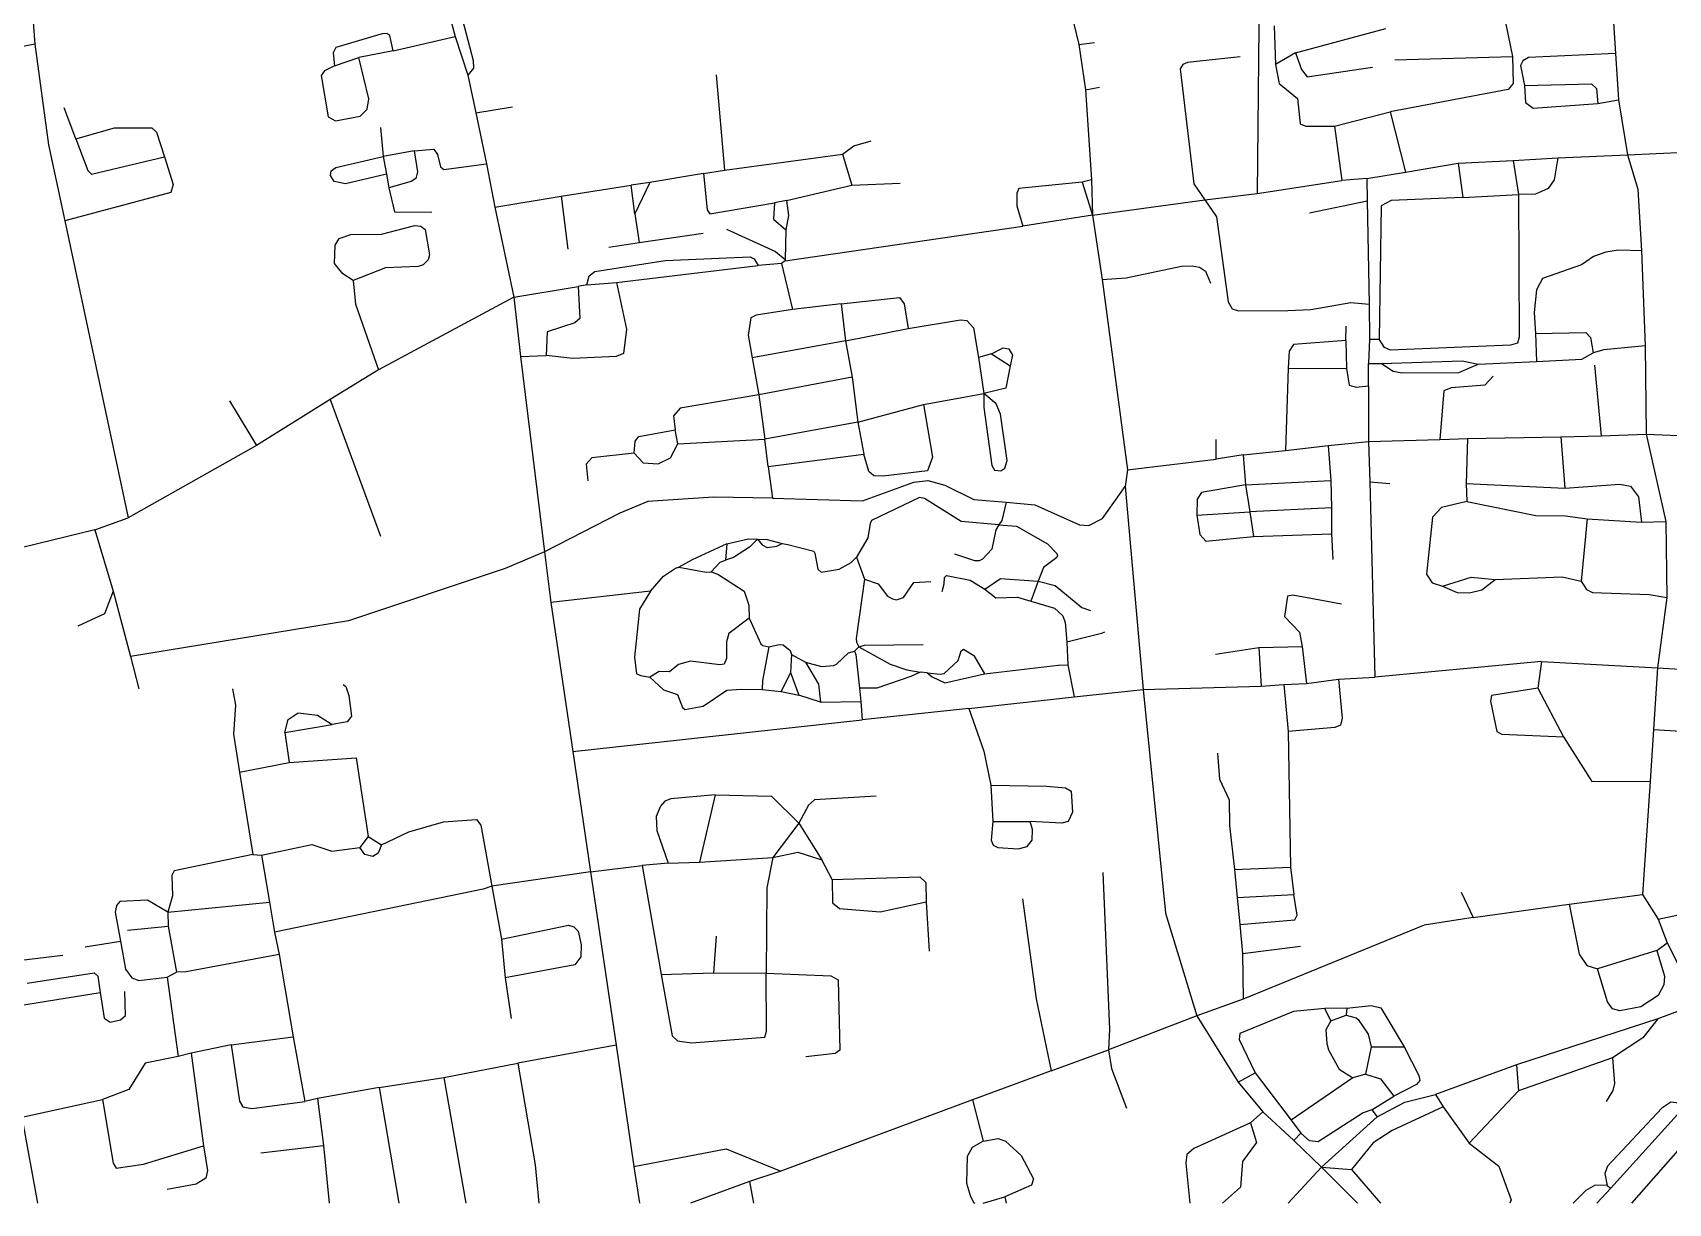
# Model space of a CAD drawing. Header units: inches. Extents: x 13511338 to 13518818, y 3653594 to 3658094.
# Drawn here: x 13515166 to 13517143, y 3653594 to 3655008 of the extents above; entities that cross this region are included whole.
import ezdxf

# ---------------------------------------------------------------- set-up
doc = ezdxf.new("R2010")
doc.units = ezdxf.units.IN
doc.header["$MEASUREMENT"] = 0

msp = doc.modelspace()

# ---------------------------------------------------------------- linework, layer by layer
for points in [[(13515642.5, 3655151.7), (13515657.6, 3655131.7), (13515698.8, 3654974.8), (13515699, 3654965.6), (13515692.2, 3654957.1)], [(13517070.1, 3655126.9), (13517079.2, 3654983.2)], [(13515651.9, 3655096.3), (13515676.8, 3655003.6)], [(13516649.2, 3655097.1), (13516646.2, 3654814)], [(13516413.6, 3655066), (13516430.9, 3654994.2)], [(13515164.3, 3655053.8), (13515168.7, 3654994.3)], [(13516946.7, 3655018.8), (13516954.8, 3654979.6)], [(13515601.8, 3654986.5), (13515597.9, 3655004.9), (13515594.4, 3655007.5), (13515588.7, 3655007.1), (13515532.5, 3654990.4), (13515529.5, 3654984), (13515531.2, 3654968.2)], [(13515601.8, 3654986.5), (13515676.8, 3655003.6)], [(13515676.8, 3655003.6), (13515692.2, 3654957.1)], [(13516666.7, 3655016.7), (13516668.3, 3654969.8)], [(13516692.5, 3654984.1), (13516801.7, 3655013.6)], [(13515168.7, 3654994.3), (13515052.7, 3654971.6)], [(13515168.7, 3654994.3), (13515185.2, 3654872.8), (13515205, 3654781.1)], [(13515601.8, 3654986.5), (13515560.5, 3654978.5)], [(13516430.9, 3654994.2), (13516449.7, 3654996.6)], [(13516430.9, 3654994.2), (13516438.8, 3654939.2)], [(13516625.7, 3654979.1), (13516562.2, 3654972.3), (13516556.4, 3654969.9), (13516553.1, 3654964.5), (13516569.9, 3654825.9), (13516583.2, 3654806.3)], [(13516692.5, 3654984.1), (13516668.3, 3654969.8)], [(13516692.5, 3654984.1), (13516699.8, 3654963.7), (13516706.9, 3654955.1), (13516785.7, 3654966.6)], [(13516954.8, 3654979.6), (13516955.7, 3654947.1), (13516949.8, 3654939.7), (13516807.2, 3654912.9)], [(13516812.7, 3654975.6), (13516954.8, 3654979.6)], [(13517079.2, 3654983.2), (13516974.1, 3654978.3), (13516967.2, 3654974.3), (13516964.5, 3654968.7), (13516969.3, 3654944.4)], [(13517079.2, 3654983.2), (13517082.9, 3654927.4)], [(13515531.2, 3654968.2), (13515519.1, 3654962.3), (13515515.1, 3654956.7), (13515523.5, 3654906.7), (13515532.2, 3654902), (13515562, 3654907.5), (13515570.6, 3654916.1), (13515572.6, 3654928.5), (13515560.5, 3654978.5)], [(13515531.2, 3654968.2), (13515560.5, 3654978.5)], [(13516668.3, 3654969.8), (13516672.7, 3654946.9), (13516694.9, 3654928.8), (13516698.1, 3654898.2), (13516705.1, 3654895.5), (13516739.9, 3654895.4)], [(13515692.2, 3654957.1), (13515701.9, 3654911.4)], [(13515992.2, 3654957.6), (13516002.6, 3654842.4)], [(13516438.8, 3654939.2), (13516455.7, 3654942.6)], [(13516438.8, 3654939.2), (13516446.2, 3654830.6)], [(13516969.3, 3654944.4), (13517050.4, 3654946.4), (13517056.3, 3654940.9), (13517058.2, 3654922.9)], [(13516969.3, 3654944.4), (13516970.5, 3654923.8), (13516979.7, 3654917), (13517058.2, 3654922.9)], [(13517058.2, 3654922.9), (13517082.9, 3654927.4)], [(13517082.9, 3654927.4), (13517094.1, 3654860.8)], [(13515218.4, 3654879.9), (13515204.2, 3654917.6)], [(13515701.9, 3654911.4), (13515746.2, 3654918.7)], [(13515701.9, 3654911.4), (13515714.9, 3654849.9)], [(13516739.9, 3654895.4), (13516807.2, 3654912.9)], [(13516807.2, 3654912.9), (13516825.6, 3654839.8)], [(13515218.4, 3654879.9), (13515265.3, 3654893.4), (13515310.4, 3654893.4), (13515316, 3654888.2), (13515325.4, 3654858.4)], [(13515218.4, 3654879.9), (13515232.7, 3654841.7), (13515237.4, 3654837.2), (13515325.4, 3654858.4)], [(13515586.7, 3654893.6), (13515589.9, 3654858.9)], [(13516739.9, 3654895.4), (13516748.7, 3654829.6)], [(13515627.3, 3654865.5), (13515589.9, 3654858.9)], [(13515627.3, 3654865.5), (13515631.5, 3654840.1), (13515629.4, 3654832.1), (13515623.9, 3654828.4), (13515596.9, 3654821)], [(13515627.3, 3654865.5), (13515651.1, 3654867.6), (13515655.6, 3654861.1), (13515659, 3654846.1), (13515663.3, 3654842.9), (13515714.9, 3654849.9)], [(13516002.6, 3654842.4), (13516145, 3654861.6)], [(13516145, 3654861.6), (13516158.6, 3654871.6), (13516179.7, 3654877.6)], [(13516145, 3654861.6), (13516156.5, 3654824.1)], [(13517009.6, 3654857.3), (13517094.1, 3654860.8)], [(13517094.1, 3654860.8), (13517198.1, 3654865.7), (13517233, 3654877.1)], [(13517094.1, 3654860.8), (13517106.5, 3654819.3), (13517110.7, 3654744.9)], [(13515325.4, 3654858.4), (13515336, 3654825), (13515333.3, 3654815.4), (13515205, 3654781.1)], [(13515594, 3654837.2), (13515544.4, 3654825.6), (13515530.8, 3654828.4), (13515526.2, 3654835.6), (13515527, 3654841.3), (13515532.7, 3654845.6), (13515589.9, 3654858.9)], [(13515589.9, 3654858.9), (13515594, 3654837.2)], [(13515714.9, 3654849.9), (13515724.9, 3654797.5)], [(13515977.1, 3654838.3), (13516002.6, 3654842.4)], [(13516825.6, 3654839.8), (13516889.3, 3654850.5)], [(13516889.3, 3654850.5), (13516955.8, 3654853.9)], [(13516889.3, 3654850.5), (13516894.7, 3654809.3)], [(13516955.8, 3654853.9), (13517009.6, 3654857.3)], [(13516955.8, 3654853.9), (13516962.1, 3654813)], [(13517009.6, 3654857.3), (13517005.2, 3654830.6), (13516998.2, 3654820), (13516982.7, 3654813.1), (13516962.1, 3654813)], [(13515594, 3654837.2), (13515596.9, 3654821)], [(13515596.9, 3654821), (13515603.4, 3654792), (13515648.7, 3654791.6)], [(13515804.9, 3654810.9), (13515889.7, 3654824.2)], [(13515912.1, 3654827.5), (13515889.7, 3654824.2)], [(13515894.2, 3654789.4), (13515889.7, 3654824.2)], [(13515912.1, 3654827.5), (13515894.2, 3654789.4)], [(13515977.1, 3654838.3), (13515912.1, 3654827.5)], [(13515977.1, 3654838.3), (13515981.4, 3654794.4), (13515984.7, 3654789.4), (13516062.9, 3654802.8)], [(13516077.4, 3654805.4), (13516156.5, 3654824.1)], [(13516156.5, 3654824.1), (13516214.7, 3654826.6)], [(13516434.7, 3654827.6), (13516358.2, 3654820), (13516355.6, 3654814.4), (13516355.8, 3654799.2), (13516362.9, 3654774.6)], [(13516446.2, 3654830.6), (13516434.7, 3654827.6)], [(13516434.7, 3654827.6), (13516447.2, 3654787.9)], [(13516446.2, 3654830.6), (13516447.2, 3654787.9)], [(13516646.2, 3654814), (13516748.7, 3654829.6)], [(13516778.7, 3654832.1), (13516748.7, 3654829.6)], [(13516778.7, 3654832.1), (13516825.6, 3654839.8)], [(13516778.7, 3654832.1), (13516779.2, 3654805.1)], [(13515724.9, 3654797.5), (13515804.9, 3654810.9)], [(13515804.9, 3654810.9), (13515813.2, 3654746.6)], [(13516062.9, 3654802.8), (13516061.6, 3654782.9), (13516076.4, 3654770)], [(13516077.4, 3654805.4), (13516062.9, 3654802.8)], [(13516077.4, 3654805.4), (13516079.7, 3654787.3), (13516076.4, 3654770)], [(13516447.2, 3654787.9), (13516583.2, 3654806.3)], [(13516583.2, 3654806.3), (13516646.2, 3654814)], [(13516583.2, 3654806.3), (13516597.3, 3654785.9), (13516611.2, 3654683.2), (13516615.9, 3654674.5), (13516623.7, 3654672.2), (13516683.2, 3654672.7), (13516711.1, 3654673.9), (13516759.3, 3654682.3), (13516781.7, 3654680.1)], [(13516709.7, 3654790.6), (13516779.2, 3654805.1)], [(13516779.2, 3654805.1), (13516781.7, 3654680.1)], [(13516962.1, 3654813), (13516962.9, 3654640.3), (13516961.1, 3654633.2), (13516952.6, 3654630.6), (13516807.5, 3654624.6), (13516800, 3654627.8), (13516793.7, 3654638.1)], [(13516894.7, 3654809.3), (13516808.3, 3654805.5), (13516796.1, 3654799.1), (13516793.7, 3654638.1)], [(13516894.7, 3654809.3), (13516962.1, 3654813)], [(13515205, 3654781.1), (13515281.8, 3654422)], [(13515724.9, 3654797.5), (13515748, 3654688.6)], [(13515894.2, 3654789.4), (13515899.3, 3654754.9)], [(13516447.2, 3654787.9), (13516362.9, 3654774.6)], [(13516447.2, 3654787.9), (13516459.1, 3654710.2)], [(13515553.8, 3654709), (13515541.1, 3654716.8), (13515531.2, 3654729.4), (13515531.8, 3654751.6), (13515536.8, 3654759.8), (13515550.6, 3654764.5), (13515587.7, 3654765), (13515628.3, 3654775.4), (13515635.2, 3654774.6), (13515640.6, 3654770.7), (13515645.8, 3654739.9), (13515644.3, 3654733.7), (13515638.4, 3654727.9), (13515632.3, 3654725.7), (13515592.8, 3654724.3), (13515553.8, 3654709)], [(13515899.3, 3654754.9), (13515976.7, 3654766.1)], [(13516004.7, 3654771.1), (13516064.1, 3654743.8), (13516075.7, 3654734.1)], [(13516075.7, 3654732.6), (13516362.9, 3654774.6)], [(13516076.4, 3654770), (13516075.7, 3654734.1)], [(13515862.7, 3654749.1), (13515899.3, 3654754.9)], [(13517110.7, 3654744.9), (13517083.2, 3654745.6), (13517067.7, 3654743), (13517052.7, 3654738), (13517038.1, 3654727.8), (13516991.2, 3654711.2), (13516983.8, 3654697.7), (13516981.1, 3654670.3), (13516982.8, 3654644.7)], [(13517110.7, 3654744.9), (13517115.3, 3654629.9)], [(13515836.2, 3654703.6), (13515838.9, 3654714.4), (13515845.6, 3654719.9), (13515930.8, 3654733), (13516033.3, 3654737.4), (13516038.2, 3654735.1), (13516043.2, 3654727.1)], [(13515871.7, 3654706.6), (13516043.2, 3654727.1)], [(13516071.2, 3654729.6), (13516043.2, 3654727.1)], [(13516075.7, 3654732.6), (13516071.2, 3654729.6)], [(13516071.2, 3654729.6), (13516084.5, 3654673.8)], [(13516075.7, 3654734.1), (13516075.7, 3654732.6)], [(13516459.1, 3654710.2), (13516488, 3654712), (13516554.7, 3654726.2), (13516567.7, 3654726.7), (13516576.6, 3654725), (13516583.7, 3654720), (13516589.7, 3654705.6)], [(13515553.8, 3654709), (13515556.6, 3654680.1), (13515584.2, 3654600.8)], [(13515871.7, 3654706.6), (13515884, 3654650), (13515880.3, 3654620.6), (13515871.6, 3654617.1), (13515819.1, 3654614.6), (13515787, 3654618.2)], [(13515836.2, 3654703.6), (13515825.7, 3654701.6)], [(13515836.2, 3654703.6), (13515871.7, 3654706.6)], [(13516459.1, 3654710.2), (13516489.7, 3654480.1)], [(13515748, 3654688.6), (13515584.2, 3654600.8)], [(13515748, 3654688.6), (13515825.7, 3654701.6)], [(13515748, 3654688.6), (13515755.7, 3654616.9)], [(13515825.7, 3654701.6), (13515827.6, 3654662.8), (13515821.5, 3654657.8), (13515788.2, 3654646.7), (13515787, 3654618.2)], [(13516143.6, 3654680.7), (13516214.1, 3654688.3), (13516219.6, 3654680.6), (13516224.3, 3654650.8)], [(13516084.5, 3654673.8), (13516040.7, 3654666.9), (13516034.1, 3654663.7), (13516030.9, 3654643), (13516035.9, 3654615.6)], [(13516143.6, 3654680.7), (13516084.5, 3654673.8)], [(13516143.6, 3654680.7), (13516148.5, 3654635.9)], [(13516781.7, 3654680.1), (13516782.2, 3654638.1)], [(13516148.5, 3654635.9), (13516224.3, 3654650.8)], [(13516224.3, 3654650.8), (13516287.6, 3654661.3), (13516295.2, 3654660.6), (13516303.3, 3654651.6), (13516309.5, 3654616)], [(13516753.3, 3654636.3), (13516753.7, 3654653.6)], [(13516982.8, 3654644.7), (13517043.6, 3654645.9), (13517049.2, 3654640), (13517052.3, 3654621.4)], [(13516982.8, 3654644.7), (13516983.8, 3654611.2)], [(13516148.5, 3654635.9), (13516035.9, 3654615.6)], [(13516148.5, 3654635.9), (13516156.6, 3654592.1)], [(13516325.1, 3654620.3), (13516339.1, 3654627.7), (13516346.3, 3654626.4), (13516350.4, 3654618.5), (13516347.6, 3654605.7)], [(13516753.3, 3654636.3), (13516690, 3654631.5), (13516685.1, 3654623.6), (13516683.7, 3654602.8)], [(13516753.3, 3654636.3), (13516754.3, 3654602.6)], [(13516782.2, 3654638.1), (13516780.8, 3654608.7)], [(13516782.2, 3654638.1), (13516793.7, 3654638.1)], [(13517115.3, 3654629.9), (13517065.3, 3654625.3), (13517052.3, 3654621.4)], [(13517115.3, 3654629.9), (13517116.3, 3654523.1)], [(13515755.7, 3654616.9), (13515787, 3654618.2)], [(13515755.7, 3654616.9), (13515785, 3654380.8)], [(13516035.9, 3654615.6), (13516044, 3654570.6)], [(13516325.1, 3654620.3), (13516309.5, 3654616)], [(13516309.5, 3654616), (13516316, 3654572.5)], [(13516347.6, 3654605.7), (13516342.6, 3654578.7), (13516316, 3654572.5)], [(13516325.1, 3654620.3), (13516347.6, 3654605.7)], [(13516780.8, 3654608.7), (13516796.5, 3654608.6)], [(13516780.9, 3654581.5), (13516780.8, 3654608.7)], [(13516796.5, 3654608.6), (13516893.9, 3654611.7), (13516913.2, 3654607.9)], [(13516796.5, 3654608.6), (13516810.7, 3654599.4), (13516821.5, 3654597.5), (13516889.9, 3654597.8), (13516913.2, 3654607.9)], [(13516913.2, 3654607.9), (13516983.8, 3654611.2)], [(13516983.8, 3654611.2), (13517038.8, 3654613.9), (13517052.3, 3654621.4)], [(13517054.2, 3654606.6), (13517062, 3654521)], [(13515584.2, 3654600.8), (13515525.7, 3654565.1)], [(13516156.6, 3654592.1), (13516044, 3654570.6)], [(13516156.6, 3654592.1), (13516163.4, 3654537.5)], [(13516683.7, 3654602.8), (13516680.7, 3654503.5)], [(13516683.7, 3654602.8), (13516754.3, 3654602.6)], [(13516754.3, 3654602.6), (13516757.5, 3654582.4), (13516765.9, 3654580), (13516780.9, 3654581.5)], [(13516931.7, 3654593.1), (13516921.5, 3654582.2), (13516880.7, 3654579.2), (13516871.7, 3654575.6), (13516867.1, 3654516.6)], [(13515404.2, 3654563.6), (13515436.9, 3654509.3)], [(13515525.7, 3654565.1), (13515436.9, 3654509.3)], [(13515525.7, 3654565.1), (13515586.7, 3654400.1)], [(13516044, 3654570.6), (13515948.8, 3654554.8), (13515940.9, 3654545.5), (13515942.7, 3654528.5)], [(13516044, 3654570.6), (13516051.1, 3654517.1)], [(13516243, 3654559.1), (13516316, 3654572.5)], [(13516316, 3654572.5), (13516316, 3654555.4), (13516325.7, 3654485.2), (13516328.9, 3654479.6), (13516336.3, 3654479), (13516341.2, 3654482.3), (13516344.1, 3654491.4), (13516336, 3654547.5), (13516330.8, 3654559.8), (13516316, 3654572.5)], [(13516780.9, 3654581.5), (13516780.7, 3654514.5)], [(13516163.4, 3654537.5), (13516243, 3654559.1)], [(13516243, 3654559.1), (13516254, 3654495.2), (13516247.9, 3654479), (13516194.1, 3654472.3), (13516182.9, 3654472.9), (13516177, 3654478), (13516170.7, 3654499.1)], [(13515893.4, 3654500.3), (13515894.5, 3654514.6), (13515899, 3654520.5), (13515942.7, 3654528.5)], [(13515946.2, 3654511.6), (13515942.7, 3654528.5)], [(13516163.4, 3654537.5), (13516051.1, 3654517.1)], [(13516163.4, 3654537.5), (13516170.7, 3654499.1)], [(13515436.9, 3654509.3), (13515281.8, 3654422)], [(13515893.4, 3654500.3), (13515904.3, 3654488.4), (13515922.2, 3654487.2), (13515937.3, 3654494.4), (13515946.2, 3654511.6)], [(13515946.2, 3654511.6), (13516051.1, 3654517.1)], [(13516055.4, 3654484.3), (13516051.1, 3654517.1)], [(13516596.8, 3654493.1), (13516596.7, 3654516.6)], [(13516680.7, 3654503.5), (13516732, 3654509.4)], [(13516732, 3654509.4), (13516780.7, 3654514.5)], [(13516732, 3654509.4), (13516735.3, 3654467.1)], [(13516780.7, 3654514.5), (13516867.1, 3654516.6)], [(13516780.7, 3654514.5), (13516782.4, 3654465.5)], [(13516867.1, 3654516.6), (13516900.6, 3654517.9)], [(13516900.6, 3654517.9), (13516898.9, 3654463.6)], [(13516900.6, 3654517.9), (13517013.5, 3654520.1)], [(13517013.5, 3654520.1), (13517062, 3654521)], [(13517013.5, 3654520.1), (13517018, 3654458.1)], [(13517062, 3654521), (13517116.3, 3654523.1)], [(13517116.3, 3654523.1), (13517263.6, 3654517.2)], [(13517116.3, 3654523.1), (13517140.4, 3654417.6)], [(13515893.4, 3654500.3), (13515842.1, 3654494.6), (13515835.4, 3654486.8), (13515837.2, 3654466.6)], [(13516055.4, 3654484.3), (13516170.7, 3654499.1)], [(13516489.7, 3654480.1), (13516596.8, 3654493.1)], [(13516629.5, 3654498.4), (13516596.8, 3654493.1)], [(13516629.5, 3654498.4), (13516680.7, 3654503.5)], [(13516629.5, 3654498.4), (13516632.1, 3654462.1)], [(13516055.4, 3654484.3), (13516060.3, 3654445.9)], [(13516060.3, 3654445.9), (13516169.4, 3654442.8), (13516231.2, 3654465), (13516248.2, 3654467.2), (13516268.6, 3654461.5), (13516303.7, 3654444.2), (13516343, 3654441.1)], [(13516489.7, 3654480.1), (13516486.7, 3654460.1)], [(13516632.1, 3654462.1), (13516735.3, 3654467.1)], [(13516735.3, 3654467.1), (13516736.2, 3654434.3)], [(13516782.4, 3654465.5), (13516806.7, 3654463.6)], [(13516782.4, 3654465.5), (13516788.3, 3654229.5)], [(13516060.3, 3654445.9), (13515989.2, 3654447.1), (13515909.8, 3654441.7), (13515875.8, 3654427.9), (13515785, 3654380.8)], [(13516334.2, 3654413.5), (13516288.3, 3654417.6), (13516244.1, 3654445.6), (13516238.1, 3654446.8), (13516180.3, 3654418.9), (13516178.4, 3654415.2), (13516175.5, 3654398), (13516162.1, 3654374.7)], [(13516343, 3654441.1), (13516377.5, 3654437.6), (13516431.7, 3654413.7), (13516443, 3654412.8), (13516459.3, 3654421.2), (13516486.7, 3654460.1)], [(13516486.7, 3654460.1), (13516508.5, 3654214.8)], [(13516632.1, 3654462.1), (13516578.9, 3654452.7), (13516573.8, 3654444.5), (13516573.2, 3654425.3)], [(13516632.1, 3654462.1), (13516637.6, 3654429.2)], [(13516898.9, 3654463.6), (13517018, 3654458.1)], [(13516898.9, 3654463.6), (13516899.8, 3654441.9)], [(13517018, 3654458.1), (13517084.7, 3654462.6), (13517097.7, 3654460.3), (13517107.1, 3654447.6), (13517110.9, 3654417)], [(13516343, 3654441.1), (13516337.8, 3654419), (13516334.2, 3654413.5)], [(13516573.2, 3654425.3), (13516637.6, 3654429.2)], [(13516573.2, 3654425.3), (13516576.8, 3654402), (13516584.3, 3654394), (13516642, 3654399.5)], [(13516736.2, 3654434.3), (13516637.6, 3654429.2)], [(13516637.6, 3654429.2), (13516642, 3654399.5)], [(13516736.2, 3654434.3), (13516736.3, 3654402.6)], [(13516899.8, 3654441.9), (13516869.2, 3654434.6), (13516858.3, 3654423), (13516851, 3654354.1), (13516857.9, 3654343.5), (13516870.3, 3654339.7)], [(13516899.8, 3654441.9), (13516983.3, 3654425), (13517019.1, 3654424.5), (13517045.3, 3654421)], [(13515241.4, 3654407.4), (13515067.8, 3654365.4), (13515019.9, 3654370.5)], [(13515241.4, 3654407.4), (13515281.8, 3654422)], [(13515241.4, 3654407.4), (13515263.6, 3654333.3)], [(13516334.2, 3654413.5), (13516330.4, 3654407.6), (13516325.6, 3654384.4), (13516314.2, 3654372), (13516310.1, 3654370.3), (13516305.2, 3654370.2), (13516280.7, 3654378.1)], [(13516334.2, 3654413.5), (13516355.5, 3654412.1), (13516392.9, 3654390.6), (13516404.1, 3654379.1), (13516405.1, 3654376.8), (13516404, 3654374.1), (13516388, 3654362), (13516381.7, 3654345.4)], [(13517045.3, 3654421), (13517037.9, 3654345.7)], [(13517045.3, 3654421), (13517110.9, 3654417)], [(13517110.9, 3654417), (13517140.4, 3654417.6)], [(13517140.4, 3654417.6), (13517141.4, 3654326)], [(13516005.3, 3654390.6), (13515963.3, 3654371.4), (13515947.4, 3654362.6)], [(13516042.2, 3654396.1), (13516032.7, 3654386.6), (13516013.2, 3654374.2), (13516003.8, 3654371)], [(13516005.3, 3654390.6), (13516003.8, 3654371)], [(13516005.3, 3654390.6), (13516031.4, 3654396.7), (13516042.2, 3654396.1)], [(13516042.2, 3654396.1), (13516053.9, 3654395.9), (13516072, 3654390.9)], [(13516042.2, 3654396.1), (13516047.9, 3654389.3), (13516054.1, 3654386.2), (13516065.6, 3654387.9), (13516072, 3654390.9)], [(13516072, 3654390.9), (13516079.1, 3654390), (13516110.4, 3654381.7), (13516111.7, 3654379.5), (13516115.3, 3654360.2), (13516119.1, 3654356.6), (13516141.1, 3654359.9), (13516155.5, 3654368.2), (13516162.1, 3654374.7)], [(13516642, 3654399.5), (13516736.3, 3654402.6)], [(13516736.3, 3654402.6), (13516737.7, 3654371.6)], [(13515785, 3654380.8), (13515737.5, 3654360.9), (13515548, 3654297.7), (13515284.5, 3654254.4)], [(13515785, 3654380.8), (13515792.7, 3654319.9)], [(13515986.2, 3654356.9), (13515997.1, 3654368.4), (13516003.8, 3654371)], [(13516162.1, 3654374.7), (13516171.7, 3654347.8)], [(13515912.8, 3654333.6), (13515928.9, 3654351.6), (13515943.1, 3654361.3), (13515947.4, 3654362.6)], [(13515947.4, 3654362.6), (13515980.3, 3654356.5), (13515986.2, 3654356.9)], [(13515986.2, 3654356.9), (13515994.4, 3654354.2), (13516026.1, 3654333.4), (13516031.9, 3654316.5), (13516032.3, 3654300.8)], [(13516171.7, 3654347.8), (13516161.7, 3654276.4), (13516162, 3654271.9), (13516164.7, 3654266.1)], [(13516171.7, 3654347.8), (13516188.3, 3654342.4), (13516199.6, 3654327.4), (13516205.4, 3654324), (13516210.2, 3654323), (13516218.7, 3654325.9), (13516231.3, 3654343.8), (13516251.7, 3654345.1)], [(13516265.7, 3654333.1), (13516268, 3654342.4), (13516268.2, 3654350.1), (13516270.6, 3654352.2), (13516299.5, 3654346.8), (13516317.3, 3654335.7)], [(13516317.3, 3654335.7), (13516336.2, 3654348.8), (13516381.7, 3654345.4)], [(13516870.3, 3654339.7), (13516904.9, 3654350.2), (13516933.9, 3654347.7)], [(13516870.3, 3654339.7), (13516888.1, 3654332), (13516902.9, 3654331.3), (13516918, 3654335.1), (13516933.9, 3654347.7)], [(13516933.9, 3654347.7), (13517014.9, 3654350.6), (13517037.9, 3654345.7)], [(13515263.6, 3654333.3), (13515252.9, 3654306), (13515220.7, 3654291.1)], [(13515263.6, 3654333.3), (13515284.5, 3654254.4)], [(13515912.8, 3654333.6), (13515792.7, 3654319.9)], [(13515912.8, 3654333.6), (13515899.5, 3654311.9), (13515893.7, 3654253.6), (13515895.9, 3654233.6), (13515901.4, 3654231.4), (13515912.3, 3654229.7)], [(13516317.3, 3654335.7), (13516330.4, 3654325.3), (13516356.6, 3654326.4), (13516372.6, 3654321.3)], [(13516381.7, 3654345.4), (13516372.6, 3654321.3)], [(13516381.7, 3654345.4), (13516402, 3654340.3), (13516434.4, 3654313.7), (13516444.7, 3654310.1)], [(13516748.2, 3654317.6), (13516689.3, 3654328.7), (13516682.8, 3654327.4), (13516679.4, 3654302.9), (13516697.3, 3654284), (13516700.6, 3654266.4)], [(13517037.9, 3654345.7), (13517044.2, 3654335.6), (13517051.4, 3654331.9), (13517120, 3654329.5), (13517141.4, 3654326)], [(13515792.7, 3654319.9), (13515819.3, 3654139.8)], [(13516372.6, 3654321.3), (13516401.5, 3654312.8), (13516411.2, 3654303.6), (13516414.1, 3654295.6), (13516416.1, 3654271.8)], [(13517141.4, 3654326), (13517130.3, 3654240.8)], [(13516032.3, 3654300.8), (13516007.7, 3654282.4), (13516004.9, 3654272.1), (13516005, 3654252.1), (13516001.9, 3654245.1), (13515996.6, 3654244.6), (13515961.2, 3654248.9), (13515946.8, 3654244.7), (13515936, 3654236.1), (13515923.3, 3654236.5), (13515912.3, 3654229.7)], [(13516032.3, 3654300.8), (13516046.4, 3654269.8), (13516048.8, 3654267.8), (13516055.9, 3654266.2)], [(13516055.9, 3654266.2), (13516068.7, 3654269), (13516073.5, 3654268.8), (13516081.8, 3654261.8), (13516083.6, 3654256.8)], [(13516164.7, 3654266.1), (13516171.7, 3654268.1), (13516242.7, 3654269.1)], [(13516461.7, 3654284.1), (13516458.1, 3654282.2), (13516416.1, 3654271.8)], [(13516416.1, 3654271.8), (13516417.6, 3654244.3)], [(13515284.5, 3654254.4), (13515294.7, 3654215.6)], [(13516055.9, 3654266.2), (13516048.4, 3654225.5), (13516047.8, 3654214.8)], [(13516083.6, 3654256.8), (13516082.2, 3654235.2)], [(13516083.6, 3654256.8), (13516100.5, 3654247.5)], [(13516100.5, 3654247.5), (13516119.7, 3654242.3), (13516134.1, 3654243.6), (13516137.9, 3654245.4), (13516152.3, 3654258.9), (13516159.7, 3654261.1)], [(13516100.5, 3654247.5), (13516115.9, 3654221), (13516118.3, 3654199.2)], [(13516164.7, 3654266.1), (13516159.7, 3654261.1)], [(13516159.7, 3654261.1), (13516161, 3654256.8), (13516165.6, 3654216.1)], [(13516164.7, 3654266.1), (13516202.8, 3654245.4), (13516222.8, 3654238.5), (13516238.9, 3654235.6)], [(13516247.4, 3654234.7), (13516263, 3654233.1), (13516268, 3654234.1), (13516285, 3654249.6), (13516288.6, 3654261.5), (13516291.3, 3654263.4), (13516303.8, 3654255.9), (13516316.6, 3654233.4)], [(13516596.1, 3654257.2), (13516648.2, 3654265.3)], [(13516648.2, 3654265.3), (13516700.6, 3654266.4)], [(13516648.2, 3654265.3), (13516651, 3654218.6)], [(13516700.6, 3654266.4), (13516705.8, 3654221.7)], [(13516990.1, 3654248.6), (13516788.3, 3654229.5)], [(13516990.1, 3654248.6), (13516985.4, 3654216.1)], [(13516990.1, 3654248.6), (13517130.3, 3654240.8)], [(13515912.3, 3654229.7), (13515928.9, 3654214.2), (13515945.5, 3654208.6), (13515951.5, 3654192.8), (13515954.3, 3654190.3), (13515976.5, 3654194.5), (13516005.4, 3654213.9), (13516022.5, 3654215.1), (13516047.8, 3654214.8)], [(13516082.2, 3654235.2), (13516071.1, 3654212.1)], [(13516082.2, 3654235.2), (13516092.3, 3654207.9)], [(13516238.9, 3654235.6), (13516227.5, 3654230.4), (13516186.5, 3654216.4), (13516165.6, 3654216.1)], [(13516247.4, 3654234.7), (13516238.9, 3654235.6)], [(13516247.4, 3654234.7), (13516253.3, 3654229.9), (13516268.7, 3654222.6), (13516316.6, 3654233.4)], [(13516316.6, 3654233.4), (13516405.8, 3654244), (13516417.6, 3654244.3)], [(13516417.6, 3654244.3), (13516425, 3654205.9)], [(13516744.5, 3654227.2), (13516788.3, 3654229.5)], [(13517130.3, 3654240.8), (13517125.2, 3654166.4)], [(13517130.3, 3654240.8), (13517350.3, 3654228)], [(13515407.7, 3654215.6), (13515411.4, 3654195.6), (13515408.8, 3654160.6), (13515416.2, 3654114.8)], [(13515541.7, 3654220.6), (13515544.8, 3654218.4), (13515548.3, 3654207.5), (13515551.6, 3654182.6), (13515546.4, 3654175.4), (13515528.3, 3654172.3)], [(13516047.8, 3654214.8), (13516071.1, 3654212.1)], [(13516071.1, 3654212.1), (13516092.3, 3654207.9)], [(13516118.3, 3654199.2), (13516092.3, 3654207.9)], [(13516165.6, 3654216.1), (13516167.3, 3654200)], [(13516425, 3654205.9), (13516508.5, 3654214.8)], [(13516508.5, 3654214.8), (13516651, 3654218.6)], [(13516508.5, 3654214.8), (13516535.4, 3653944.4), (13516573.5, 3653820.2)], [(13516651, 3654218.6), (13516678.4, 3654220.6)], [(13516678.4, 3654220.6), (13516705.8, 3654221.7)], [(13516678.4, 3654220.6), (13516683.6, 3654163.8)], [(13516744.5, 3654227.2), (13516749.2, 3654180.1), (13516747, 3654171.7), (13516740.2, 3654168.6), (13516683.6, 3654163.8)], [(13516705.8, 3654221.7), (13516744.5, 3654227.2)], [(13516985.4, 3654216.1), (13516929.4, 3654207.4), (13516928.2, 3654200.5), (13516936.1, 3654164), (13516942.2, 3654160.6), (13517016.7, 3654157.3)], [(13516985.4, 3654216.1), (13517016.7, 3654157.3)], [(13516118.3, 3654199.2), (13516167.3, 3654200)], [(13516167.3, 3654200), (13516169, 3654178)], [(13516297.6, 3654191.6), (13516169, 3654178)], [(13516297.6, 3654191.6), (13516425, 3654205.9)], [(13516297.6, 3654191.6), (13516315.9, 3654140), (13516324.3, 3654099)], [(13515471.2, 3654162.5), (13515475.2, 3654178.3), (13515487.3, 3654186.3), (13515510.5, 3654183.7), (13515528.3, 3654172.3)], [(13515471.2, 3654162.5), (13515528.3, 3654172.3)], [(13515819.3, 3654139.8), (13516169, 3654178)], [(13515471.2, 3654162.5), (13515476.3, 3654126.5)], [(13516683.6, 3654163.8), (13516686.7, 3653999.8)], [(13517016.7, 3654157.3), (13517050.7, 3654103.3), (13517121.4, 3654104)], [(13517125.2, 3654166.4), (13517121.4, 3654104)], [(13517125.2, 3654166.4), (13517171.9, 3654163.6)], [(13515476.3, 3654126.5), (13515557.4, 3654131.9), (13515571.7, 3654037.1)], [(13515819.3, 3654139.8), (13515840.5, 3653994.4)], [(13516598.2, 3654137.6), (13516600.6, 3654106.1), (13516612.5, 3654081.1), (13516612.8, 3654050.1), (13516618.8, 3653997.2)], [(13515416.2, 3654114.8), (13515476.3, 3654126.5)], [(13515416.2, 3654114.8), (13515432.2, 3654015.1)], [(13516324.3, 3654099), (13516392.2, 3654098), (13516414.6, 3654095.7), (13516421.3, 3654091.7), (13516423, 3654066.2), (13516417.7, 3654055.2), (13516410.2, 3654053.2), (13516371.9, 3654055.2)], [(13516324.3, 3654099), (13516326.6, 3654055.2)], [(13517121.4, 3654104), (13517112.1, 3653967)], [(13515991.1, 3654087.5), (13515937.7, 3654082.7), (13515930.3, 3654079.8), (13515924.9, 3654073.7), (13515919.9, 3654061), (13515920.8, 3654044.1), (13515934.4, 3654004.6)], [(13515991.1, 3654087.5), (13515972.2, 3654006)], [(13515991.1, 3654087.5), (13516059.4, 3654085.9), (13516092.1, 3654053.2)], [(13516185.7, 3654085.6), (13516111.4, 3654081.3), (13516104.1, 3654074.7), (13516092.1, 3654053.2)], [(13515587.7, 3654027.1), (13515620.7, 3654042.5), (13515662.6, 3654054.6), (13515702.5, 3654057.6), (13515707.8, 3654050.6), (13515721.4, 3653976.9)], [(13516092.1, 3654053.2), (13516060.8, 3654011.5)], [(13516092.1, 3654053.2), (13516120, 3654008.6)], [(13516326.6, 3654055.2), (13516324.7, 3654032.6), (13516327.1, 3654026.6), (13516332.7, 3654023.8), (13516357.3, 3654022), (13516368.2, 3654025.1), (13516374.2, 3654032.5), (13516374.6, 3654045.5), (13516371.9, 3654055.2)], [(13516326.6, 3654055.2), (13516371.9, 3654055.2)], [(13515571.7, 3654037.1), (13515561.7, 3654023.6)], [(13515571.7, 3654037.1), (13515587.7, 3654027.1)], [(13515432.2, 3654015.1), (13515337.1, 3653995.6), (13515334.6, 3653989.8), (13515335.4, 3653965.2), (13515329.7, 3653945.4)], [(13515432.2, 3654015.1), (13515442.7, 3654014.6)], [(13515442.7, 3654014.6), (13515503.6, 3654027.2), (13515527.7, 3654019.4), (13515561.7, 3654023.6)], [(13515442.7, 3654014.6), (13515452.4, 3653957.8)], [(13515587.7, 3654027.1), (13515584, 3654017), (13515577.5, 3654012.8), (13515567.7, 3654015.2), (13515561.7, 3654023.6)], [(13515972.2, 3654006), (13516060.8, 3654011.5)], [(13516060.8, 3654011.5), (13516053.8, 3653974.9), (13516052.7, 3653871.8)], [(13516060.8, 3654011.5), (13516091.1, 3654018), (13516120, 3654008.6)], [(13515840.5, 3653994.4), (13515721.4, 3653976.9)], [(13515840.5, 3653994.4), (13515903, 3654002.1)], [(13515840.5, 3653994.4), (13515871.3, 3653784.9)], [(13515934.4, 3654004.6), (13515903, 3654002.1)], [(13515903, 3654002.1), (13515925.8, 3653870.4)], [(13515934.4, 3654004.6), (13515972.2, 3654006)], [(13516132.5, 3653985.1), (13516120, 3654008.6)], [(13516459.7, 3653993.6), (13516467.6, 3653804.3), (13516466.5, 3653779)], [(13516618.8, 3653997.2), (13516686.7, 3653999.8)], [(13516618.8, 3653997.2), (13516622.3, 3653963.4)], [(13516686.7, 3653999.8), (13516690.4, 3653966.9)], [(13515721.4, 3653976.9), (13515710.7, 3653973.3), (13515458.6, 3653921.3)], [(13515721.4, 3653976.9), (13515732.9, 3653913)], [(13516132.5, 3653985.1), (13516238.6, 3653988.1), (13516245.7, 3653981.5), (13516246.3, 3653958)], [(13516132.5, 3653985.1), (13516132.8, 3653957), (13516141.3, 3653949.9), (13516190.4, 3653945.9), (13516246.3, 3653958)], [(13515329.7, 3653945.4), (13515305, 3653960.2), (13515271.7, 3653958.5), (13515267.4, 3653953.5), (13515265.8, 3653945.5), (13515272.3, 3653910.7)], [(13515329.7, 3653945.4), (13515452.4, 3653957.8)], [(13515452.4, 3653957.8), (13515458.6, 3653921.3)], [(13516246.3, 3653958), (13516249.7, 3653898.6)], [(13516362.7, 3653961.6), (13516379, 3653840.8), (13516397.4, 3653753.7)], [(13516622.3, 3653963.4), (13516690.4, 3653966.9)], [(13516622.3, 3653963.4), (13516625.5, 3653930.7)], [(13516625.5, 3653930.7), (13516692, 3653936.2), (13516694.5, 3653942.1), (13516690.4, 3653966.9)], [(13516892.7, 3653969.6), (13516907.2, 3653939.2)], [(13516907.2, 3653939.2), (13517023.4, 3653955.1)], [(13517023.4, 3653955.1), (13517112.1, 3653967)], [(13517023.4, 3653955.1), (13517035.5, 3653894.8), (13517044.6, 3653881.2), (13517057.7, 3653876.9)], [(13517112.1, 3653967), (13517130.9, 3653936.9)], [(13517130.9, 3653936.9), (13517174.3, 3653946.3), (13517247.8, 3653955.8), (13517253, 3653949.2), (13517267.9, 3653898.4), (13517283.2, 3653883.6)], [(13515329.7, 3653945.4), (13515330.2, 3653928.7)], [(13516907.2, 3653939.2), (13516848.1, 3653929.7), (13516629.5, 3653840.3)], [(13517130.9, 3653936.9), (13517141.7, 3653908.6)], [(13515280.7, 3653923.6), (13515330.2, 3653928.7)], [(13515330.2, 3653928.7), (13515340.2, 3653873.1)], [(13515458.6, 3653921.3), (13515464, 3653894.2)], [(13515732.9, 3653913), (13515813.8, 3653930), (13515820.2, 3653928), (13515825.5, 3653922.6), (13515829.1, 3653905.9), (13515828.9, 3653891.7), (13515821.5, 3653881.8), (13515737.4, 3653866.3)], [(13515732.9, 3653913), (13515737.4, 3653866.3)], [(13515992.2, 3653916.6), (13515989.3, 3653872.4)], [(13516625.5, 3653930.7), (13516628.7, 3653895.4)], [(13515121.8, 3653883.8), (13515202.7, 3653893.6)], [(13515229.7, 3653903.6), (13515272.3, 3653910.7)], [(13515272.3, 3653910.7), (13515278.5, 3653876.8), (13515286.1, 3653866), (13515294.5, 3653862.8), (13515328.7, 3653867.1)], [(13515464, 3653894.2), (13515351.6, 3653873.3), (13515340.2, 3653873.1)], [(13515464, 3653894.2), (13515481.2, 3653795)], [(13516628.7, 3653895.4), (13516698.7, 3653904.6)], [(13516628.7, 3653895.4), (13516629.5, 3653840.3)], [(13517129.2, 3653899.1), (13517138.8, 3653868.2), (13517138, 3653857.7), (13517131.1, 3653845), (13517110, 3653831), (13517084.6, 3653826.4), (13517075.6, 3653828.6), (13517069.8, 3653837.2), (13517057.7, 3653876.9)], [(13517129.2, 3653899.1), (13517057.7, 3653876.9)], [(13517129.2, 3653899.1), (13517141.7, 3653908.6)], [(13517141.7, 3653908.6), (13517179.4, 3653834.6)], [(13515159.7, 3653859.6), (13515240.4, 3653872.3), (13515245, 3653868.1), (13515247.9, 3653848.3)], [(13515328.7, 3653867.1), (13515340.2, 3653873.1)], [(13515925.8, 3653870.4), (13515989.3, 3653872.4)], [(13515925.8, 3653870.4), (13515939, 3653796.3), (13515945.7, 3653790.1), (13515962.7, 3653787.6), (13516051.1, 3653794.3), (13516053.4, 3653801.8), (13516052.7, 3653871.8)], [(13515989.3, 3653872.4), (13516052.7, 3653871.8)], [(13516052.7, 3653871.8), (13516131, 3653868.6), (13516139.8, 3653863.6), (13516141.7, 3653778.9), (13516136.1, 3653774.8), (13516100.7, 3653770.6)], [(13515328.7, 3653867.1), (13515342.2, 3653771)], [(13515737.4, 3653866.3), (13515744.7, 3653817.1)], [(13515130.6, 3653829.7), (13515247.9, 3653848.3)], [(13515247.9, 3653848.3), (13515252.6, 3653817.3), (13515259.7, 3653812.7), (13515272.5, 3653815.5), (13515278.3, 3653820.6), (13515277.7, 3653849.6)], [(13516629.5, 3653840.3), (13516573.5, 3653820.2)], [(13516754.7, 3653829.6), (13516784.2, 3653832.8), (13516795.8, 3653829.8), (13516823.9, 3653782.8)], [(13517179.4, 3653834.6), (13517130.4, 3653816.7)], [(13516573.5, 3653820.2), (13516466.5, 3653779)], [(13516573.5, 3653820.2), (13516623.2, 3653740.1)], [(13516728, 3653829), (13516690.1, 3653825.7), (13516625.5, 3653799.1), (13516624.7, 3653791.5), (13516643.9, 3653751.5)], [(13516754.7, 3653829.6), (13516728, 3653829)], [(13516735.2, 3653814.3), (13516728, 3653829)], [(13516735.2, 3653814.3), (13516729.3, 3653803.3), (13516730.3, 3653786.9), (13516732.4, 3653779.2), (13516745.4, 3653755.8), (13516762.1, 3653745.5)], [(13516735.2, 3653814.3), (13516753.7, 3653821.1)], [(13516754.7, 3653829.6), (13516753.7, 3653821.1)], [(13516753.7, 3653821.1), (13516766, 3653817.9), (13516768.4, 3653815.9), (13516780.5, 3653798.3), (13516784, 3653782.7)], [(13517130.4, 3653816.7), (13516959.7, 3653761.2)], [(13517130.4, 3653816.7), (13517112.3, 3653793.6), (13517075.9, 3653769.7)], [(13515406.2, 3653785.1), (13515481.2, 3653795)], [(13515481.2, 3653795), (13515495.3, 3653716.6)], [(13515357.6, 3653775.1), (13515342.2, 3653771)], [(13515406.2, 3653785.1), (13515357.6, 3653775.1)], [(13515357.6, 3653775.1), (13515372.8, 3653663.2)], [(13515406.2, 3653785.1), (13515416.1, 3653717.3), (13515420.1, 3653710.4), (13515431, 3653708.1), (13515495.3, 3653716.6)], [(13515871.3, 3653784.9), (13515752.8, 3653763.1)], [(13515871.3, 3653784.9), (13515892.7, 3653638.3)], [(13516397.4, 3653753.7), (13516466.5, 3653779)], [(13516466.5, 3653779), (13516470.3, 3653756.6), (13516488.2, 3653708.6)], [(13516784, 3653782.7), (13516777.2, 3653749.8)], [(13516784, 3653782.7), (13516823.9, 3653782.8)], [(13516823.9, 3653782.8), (13516841.8, 3653748.2), (13516842.9, 3653742), (13516838.7, 3653737.1), (13516811.5, 3653723.2)], [(13517256.7, 3653786.1), (13517193, 3653701.2), (13517098.9, 3653593.7)], [(13515342.2, 3653771), (13515302.3, 3653762.9), (13515282.5, 3653731.2), (13515250.8, 3653719.2)], [(13515663.1, 3653745.7), (13515752.8, 3653763.1)], [(13515752.8, 3653763.1), (13515773.5, 3653640.2), (13515778.2, 3653593.7)], [(13516397.4, 3653753.7), (13516302.4, 3653718.9)], [(13516959.7, 3653761.2), (13516861.7, 3653725.1)], [(13516959.7, 3653761.2), (13516962.3, 3653729.5)], [(13517075.9, 3653769.7), (13516962.3, 3653729.5)], [(13517075.9, 3653769.7), (13517078.1, 3653738.5), (13517076.1, 3653730.1), (13517068.2, 3653716.6)], [(13515585.2, 3653733.7), (13515510.7, 3653720.3)], [(13515585.2, 3653733.7), (13515663.1, 3653745.7)], [(13515585.2, 3653733.7), (13515608.9, 3653593.7)], [(13515663.1, 3653745.7), (13515689.8, 3653593.7)], [(13516623.2, 3653740.1), (13516643.9, 3653751.5)], [(13516623.2, 3653740.1), (13516653.2, 3653704.1)], [(13516643.9, 3653751.5), (13516687.5, 3653694.3)], [(13516762.1, 3653745.5), (13516687.5, 3653694.3)], [(13516777.2, 3653749.8), (13516762.1, 3653745.5)], [(13516777.2, 3653749.8), (13516795.3, 3653744.3), (13516811.5, 3653723.2)], [(13515153.3, 3653697.7), (13515250.8, 3653719.2)], [(13515250.8, 3653719.2), (13515263.6, 3653642.2), (13515267, 3653636.1), (13515300.1, 3653641.2), (13515372.8, 3653663.2)], [(13515510.7, 3653720.3), (13515495.3, 3653716.6)], [(13515510.7, 3653720.3), (13515517.8, 3653663.4)], [(13516302.4, 3653718.9), (13516070.4, 3653632.6)], [(13516302.4, 3653718.9), (13516315, 3653668.9)], [(13516784.7, 3653706.6), (13516811.5, 3653723.2)], [(13516791.2, 3653698.1), (13516824.8, 3653715.9), (13516861.7, 3653725.1)], [(13516861.7, 3653725.1), (13516871.2, 3653710.1)], [(13516962.3, 3653729.5), (13516902.5, 3653666.3)], [(13517165.7, 3653713.6), (13517146.3, 3653716), (13517135.4, 3653708.6), (13517069.8, 3653638.8), (13517066.5, 3653629.7), (13517069.2, 3653615.1)], [(13517165.7, 3653713.6), (13517073.7, 3653612.1)], [(13515153.3, 3653697.7), (13515172, 3653593.7)], [(13516653.2, 3653704.1), (13516638.2, 3653691.1)], [(13516653.2, 3653704.1), (13516690.7, 3653669.6)], [(13516687.5, 3653694.3), (13516699.2, 3653678.6)], [(13516784.7, 3653706.6), (13516774.2, 3653703), (13516720.1, 3653668.2), (13516709.7, 3653669.1), (13516699.2, 3653678.6)], [(13516791.2, 3653698.1), (13516724, 3653637.3)], [(13516871.2, 3653710.1), (13516809.3, 3653681.9), (13516786.4, 3653666.6), (13516760.2, 3653634.5)], [(13516784.7, 3653706.6), (13516791.2, 3653698.1)], [(13516871.2, 3653710.1), (13516902.5, 3653666.3)], [(13516638.2, 3653691.1), (13516569.7, 3653660), (13516561.4, 3653652.6), (13516560.2, 3653642.3), (13516565, 3653593.7)], [(13516638.2, 3653691.1), (13516645.3, 3653667.3), (13516628.7, 3653644.1), (13516626.1, 3653613.1), (13516604.2, 3653593.7)], [(13516699.2, 3653678.6), (13516690.7, 3653669.6)], [(13515372.8, 3653663.2), (13515377.7, 3653633.3), (13515375.7, 3653624.1), (13515364, 3653616.9), (13515328.7, 3653610.6)], [(13515442.2, 3653654.6), (13515517.8, 3653663.4)], [(13515517.8, 3653663.4), (13515524.6, 3653593.7)], [(13515892.7, 3653638.3), (13516004.5, 3653659.4), (13516070.4, 3653632.6)], [(13516315, 3653668.9), (13516301.8, 3653661.1), (13516295.6, 3653650.4), (13516294.8, 3653618.2), (13516299.9, 3653602), (13516303.9, 3653594.4), (13516305.2, 3653593.7)], [(13516315, 3653668.9), (13516333.2, 3653672.2), (13516342.2, 3653668.7), (13516360.9, 3653651.5), (13516376, 3653623.2), (13516373.6, 3653615.5), (13516341.2, 3653601.5)], [(13516690.7, 3653669.6), (13516724, 3653637.3)], [(13516902.5, 3653666.3), (13516938.5, 3653638.5), (13516953.1, 3653597.8), (13516951.7, 3653593.7)], [(13515892.7, 3653638.3), (13515899.8, 3653593.7)], [(13516724, 3653637.3), (13516683.6, 3653593.7)], [(13516724, 3653637.3), (13516767.7, 3653593.7)], [(13516724, 3653637.3), (13516760.2, 3653634.5)], [(13516760.2, 3653634.5), (13516795.5, 3653593.7)], [(13516032.8, 3653620.2), (13515961.2, 3653593.7)], [(13516070.4, 3653632.6), (13516032.8, 3653620.2)], [(13516032.8, 3653620.2), (13516037.4, 3653593.7)], [(13517069.2, 3653615.1), (13517054.9, 3653615.8), (13517043.7, 3653609.2), (13517028.2, 3653593.7)], [(13517069.2, 3653615.1), (13517073.7, 3653612.1)], [(13516315.1, 3653593.7), (13516341.2, 3653601.5)], [(13516341.2, 3653601.5), (13516342.8, 3653593.7)], [(13517073.7, 3653612.1), (13517057, 3653593.7)]]:
    msp.add_lwpolyline(points)

doc.saveas('drawing.dxf')
